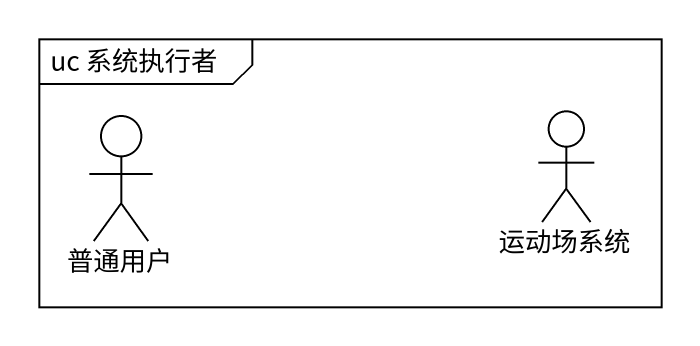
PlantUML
@startuml
mainframe uc 系统执行者
actor 普通用户
actor 运动场系统
@enduml
